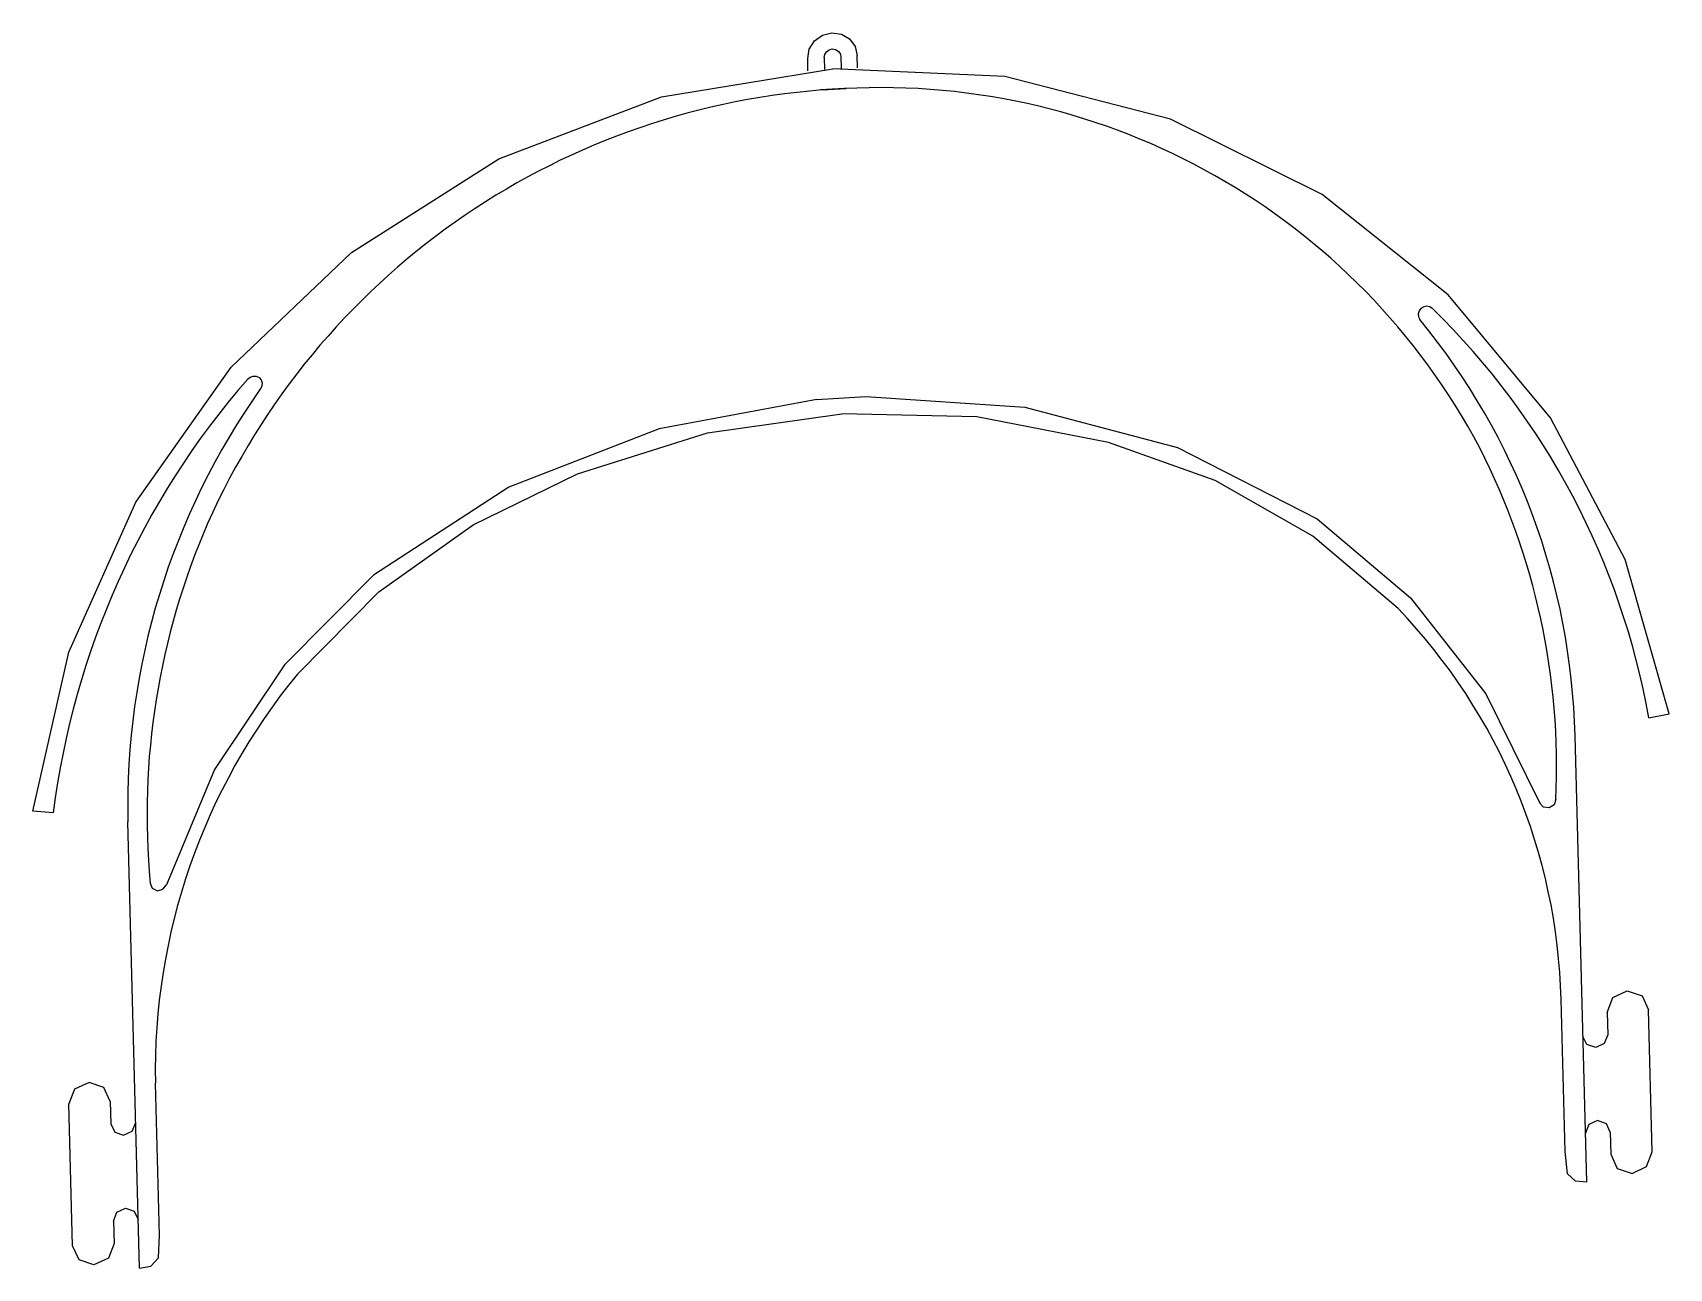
# Model space of a CAD drawing. Header units: millimetres. Extents: x -933 to -738, y -118 to 30.
import ezdxf

# ---------------------------------------------------------------- set-up
doc = ezdxf.new("R2010")
doc.units = ezdxf.units.MM

msp = doc.modelspace()

# ---------------------------------------------------------------- linework, layer by layer
at = {"color": 7, "linetype": 'Continuous'}
for p, q in [((-840.48, 25.44), (-840.51, 26.9)), ((-838.53, 27.02), (-838.5, 25.6)), ((-836.56, 27.13), (-836.52, 25.72)), ((-834.54, 25.79), (-834.58, 27.25)), ((-836.12, 23.3), (-838.96, 23.14)), ((-838.77, 23.15), (-835.93, 23.32)), ((-839.41, -13.84), (-833.55, -13.5)), ((-739.97, -51.93), (-737.53, -51.43)), ((-747.4, -107.42), (-748.79, -54.07)), ((-930.68, -63.28), (-933.14, -63.07)), ((-920.37, -117.71), (-921.77, -64.36)), ((-749.97, -103.74), (-750.45, -85.59)), ((-744.95, -87.12), (-744.88, -89.79)), ((-739.56, -103.8), (-740.01, -86.82)), ((-918, -113.74), (-918.47, -95.59)), ((-923.87, -97.76), (-923.8, -100.43)), ((-928.37, -115.03), (-928.81, -98.06)), ((-744.58, -101.43), (-744.51, -104.09)), ((-923.49, -112.07), (-923.42, -114.74))]:
    msp.add_line(p, q, dxfattribs=at)
at = {"color": 7, "linetype": 'Continuous', "flags": 128}
for points in [[(-840.51, 26.9), (-840.32, 28.03), (-839.7, 29.01), (-838.75, 29.7), (-837.62, 29.99), (-836.48, 29.83), (-835.5, 29.26), (-834.83, 28.35), (-834.58, 27.25)], [(-838.53, 27.02), (-838.47, 27.39), (-838.26, 27.72), (-837.95, 27.95), (-837.57, 28.05), (-837.19, 27.99), (-836.86, 27.8), (-836.64, 27.5), (-836.56, 27.13)], [(-933.14, -63.07), (-928.84, -44.06), (-920.83, -26.12), (-909.41, -9.98), (-895.03, 3.73), (-877.42, 14.9), (-857.97, 22.31), (-837.51, 25.66)], [(-737.53, -51.43), (-742.8, -32.99), (-751.74, -16.06), (-763.97, -1.33), (-779.02, 10.63), (-797.15, 19.67), (-816.94, 24.76), (-837.51, 25.66)], [(-765.85, -2.98), (-766.15, -2.78), (-766.52, -2.71), (-766.88, -2.78), (-767.21, -2.98), (-767.44, -3.27), (-767.54, -3.63), (-767.5, -3.99), (-767.33, -4.31)], [(-907.45, -11.41), (-907.15, -11.17), (-906.79, -11.06), (-906.42, -11.08), (-906.09, -11.24), (-905.85, -11.51), (-905.72, -11.85), (-905.74, -12.22), (-905.89, -12.56)], [(-833.55, -13.5), (-814.56, -14.77), (-796.29, -19.6), (-779.63, -28.13), (-768.46, -37.57), (-759.46, -49.04), (-752.99, -62.1)], [(-839.41, -13.84), (-858.27, -17.37), (-876.22, -24.35), (-892.39, -34.84), (-903.03, -45.57), (-911.4, -58.08), (-917.16, -71.86)], [(-901.49, -46.68), (-891.78, -36.84), (-880.48, -28.83), (-868.03, -22.75), (-852.49, -17.86), (-836.43, -15.58)], [(-769.93, -38.85), (-780.13, -30.2), (-791.81, -23.56), (-804.54, -18.98), (-820.29, -15.95), (-836.43, -15.58)], [(-751.07, -61.68), (-751.29, -62.32), (-751.88, -62.68), (-752.55, -62.59), (-752.99, -62.1)], [(-919.1, -71.67), (-918.85, -72.29), (-918.24, -72.58), (-917.58, -72.41), (-917.16, -71.86)], [(-744.95, -87.12), (-744.27, -85.36), (-742.54, -84.55), (-740.78, -85.15), (-740.01, -86.82)], [(-744.88, -89.79), (-745.29, -90.84), (-746.32, -91.33), (-747.38, -90.98), (-747.85, -89.99)], [(-923.87, -97.76), (-924.64, -96.09), (-926.4, -95.49), (-928.13, -96.3), (-928.81, -98.06)], [(-923.8, -100.43), (-923.34, -101.43), (-922.29, -101.8), (-921.25, -101.32), (-920.83, -100.28)], [(-744.58, -101.43), (-745.04, -100.43), (-746.09, -100.06), (-747.13, -100.54), (-747.55, -101.58)], [(-747.39, -107.42), (-748.74, -107.32), (-749.71, -106.44), (-749.97, -103.74)], [(-744.51, -104.09), (-743.74, -105.77), (-741.97, -106.37), (-740.24, -105.56), (-739.56, -103.8)], [(-923.49, -112.07), (-923.09, -111.02), (-922.06, -110.53), (-921, -110.88), (-920.52, -111.87)], [(-923.42, -114.74), (-924.1, -116.5), (-925.83, -117.31), (-927.6, -116.7), (-928.37, -115.03)], [(-920.37, -117.71), (-919.04, -117.45), (-918.12, -116.46), (-918, -113.74)]]:
    msp.add_lwpolyline(points, dxfattribs=at)
at = {"color": 7, "linetype": 'Continuous'}
for centre, radius, start, end in [((-832.06, -64.35), 87.75, 94.3888, 156.0193), ((-831.76, -57.62), 81.04, 27.9494, 93.0827), ((-828.93, -67.65), 90.34, 10.0232, 45.7101), ((-830.1, -56.03), 81.33, 1.38, 39.4868), ((-834.09, -75.41), 97.35, 138.8969, 172.841), ((-835.49, -62.46), 86.3, 144.6688, 181.2604), ((-835.03, -57.84), 84.04, 357.3822, 27.0347), ((-832.21, -63.51), 87.27, 156.4839, 185.3684), ((-820.51, -87.37), 70.08, 1.4533, 43.8142), ((-843.75, -94.13), 74.74, 140.5887, 181.1223)]:
    msp.add_arc(centre, radius, start, end, dxfattribs=at)

doc.saveas('drawing.dxf')
